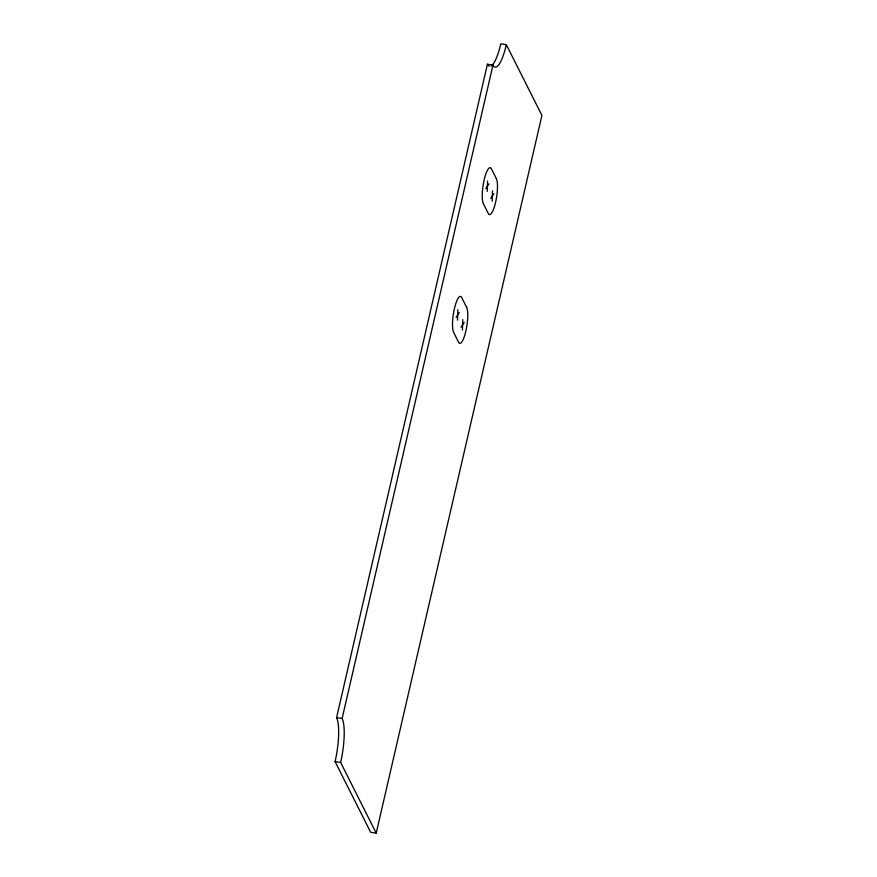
<?xml version="1.0" encoding="UTF-8"?>
<svg xmlns="http://www.w3.org/2000/svg" width="877" height="877" viewBox="0 0 877 877"><rect width="100%" height="100%" fill="white"/><g stroke="black" fill="none" stroke-linecap="round" stroke-linejoin="round"><path stroke-width="1.32" d="M457.487 320.16L457.838 309.789M462.431 329.993L462.782 319.623M487.206 191.416L487.557 181.046M492.161 201.25L492.512 190.879M506.336 44.694L541.92 115.391L376.211 833.15L370.664 832.306L335.08 761.609A34.652 8.046 -81.3 0 0 336.571 717.627L487.415 64.24L492.973 65.084A34.652 8.046 -81.3 0 0 506.336 44.694L500.789 43.85A34.652 8.046 -81.3 0 1 491.087 66.005M376.211 833.15L340.638 762.453A34.652 8.046 -81.3 0 0 342.129 718.471L492.973 65.084M485.814 188.632L488.96 183.83M490.758 198.465L493.915 193.664M456.084 317.375L459.241 312.574M461.039 327.209L464.185 322.407M336.571 717.627L342.129 718.471M335.08 761.609L340.638 762.453M489.213 66.192A34.652 8.046 -81.3 0 1 487.415 64.24M496.36 178.623L491.405 168.79A18.768 4.363 -81.3 0 0 484.17 179.84A18.768 4.363 -81.3 0 0 483.359 203.661L488.314 213.495A18.768 4.363 -81.3 0 0 495.549 202.455A18.768 4.363 -81.3 0 0 496.36 178.623M466.641 307.378L461.686 297.544A18.768 4.363 -81.3 0 0 454.439 308.583A18.768 4.363 -81.3 0 0 453.639 332.405L458.583 342.238A18.768 4.363 -81.3 0 0 465.83 331.199A18.768 4.363 -81.3 0 0 466.641 307.378"/></g></svg>
